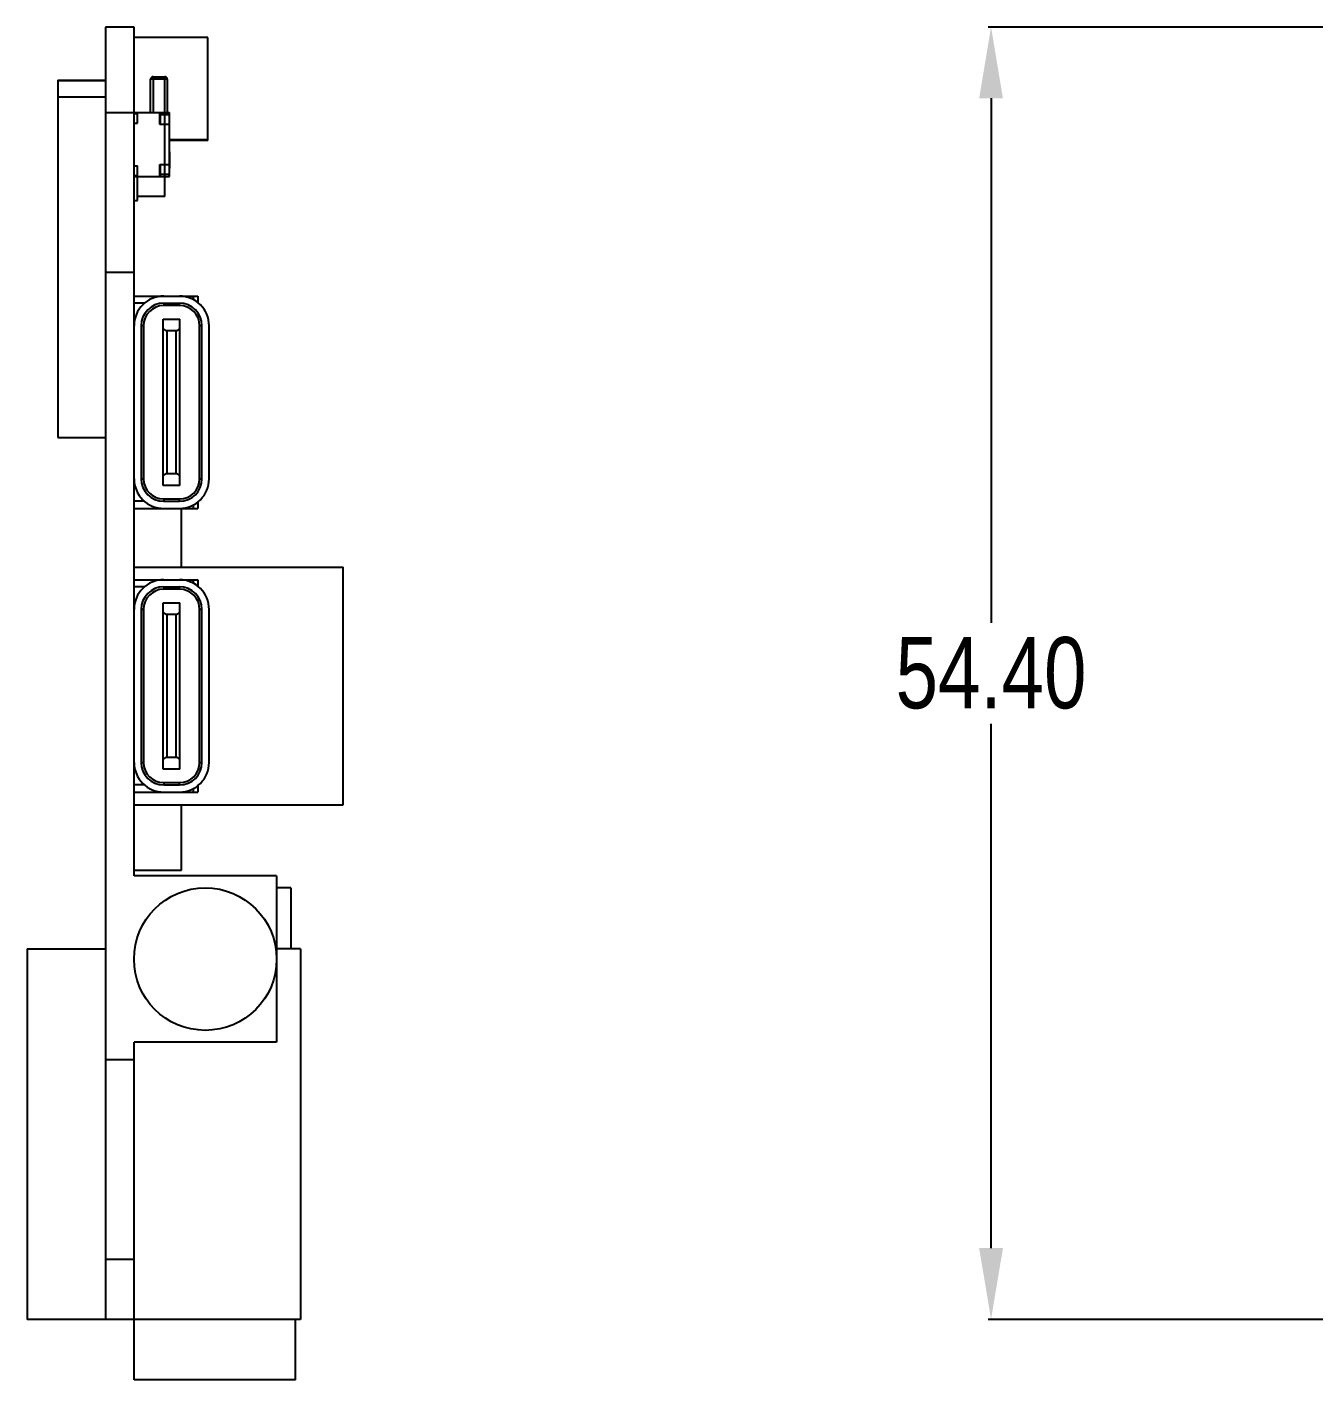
# Model space of a CAD drawing. Header units: millimetres. Extents: x 27 to 426, y 35 to 188.
# Drawn here: x 26.7 to 80.8, y 82 to 139 of the extents above; entities that cross this region are included whole.
import ezdxf

# ---------------------------------------------------------------- set-up
doc = ezdxf.new("R2010")
doc.units = ezdxf.units.MM
doc.header["$LTSCALE"] = 16.335
doc.header["$PDMODE"] = 3
doc.header["$PDSIZE"] = 0.3125
doc.layers.get('0').update_dxf_attribs({"linetype": 'CONTINUOUS'})
doc.layers.get('Defpoints').update_dxf_attribs({"linetype": 'CONTINUOUS'})
doc.styles.get("Standard").update_dxf_attribs({"font": 'txt', "width": 0.8})
doc.dimstyles.get("Standard").update_dxf_attribs({"dimtxt": 0.15625, "dimasz": 0.1875, "dimexe": 0.125, "dimexo": 0.0625, "dimtad": 0, "dimtih": 1, "dimtoh": 1, "dimdsep": 46, "dimtxsty": 'STANDARD', "dimblk": '_FILLED', "dimblk1": '_FILLED', "dimblk2": '_FILLED', "dimcen": 0.09, "dimazin": 2, "dimtp": 0.01, "dimtm": 0.01, "dimtfac": 1, "dimtofl": 0, "dimtmove": 0, "dimatfit": 3, "dimldrblk": '_FILLED', "dimfxl": 1, "dimtolj": 1, "dimarcsym": 0})

# ---------------------------------------------------------------- blocks, each defined once
blk = doc.blocks.new('_FILLED')
at = {"color": 0, "linetype": 'ByBlock'}
blk.add_solid([(0, 0), (-1, 0.167), (-1, -0.167)], dxfattribs=at)
blk = doc.blocks.new('*D2')
at = {"color": 3, "lineweight": -2}
for p, q in [((106.007, 138.977), (67.1, 138.977)), ((67.225, 135.977), (67.225, 113.902)), ((67.225, 87.577), (67.225, 109.652)), ((103.736, 84.577), (67.1, 84.577))]:
    blk.add_line(p, q, dxfattribs=at)
at = {"layer": 'Defpoints', "color": 0}
for p in [(106.069, 138.977), (67.225, 84.577), (103.798, 84.577)]:
    blk.add_point(p, dxfattribs=at)
at = {"color": 3, "lineweight": -2, "xscale": 3, "yscale": 3, "zscale": 3}
for p, rotation in [((67.225, 138.977), 90), ((67.225, 84.577), 270)]:
    blk.add_blockref('_FILLED', p, dxfattribs=dict(at, rotation=rotation))
at = {"color": 3, "insert": (67.225, 111.777), "char_height": 3, "attachment_point": 5}
blk.add_mtext('\\A1;54.40', dxfattribs=at)

msp = doc.modelspace()

# ---------------------------------------------------------------- linework, layer by layer
at = {"color": 7, "linetype": 'Continuous'}
for p, q in [((29.962, 138.977), (29.962, 84.577)), ((31.162, 138.977), (29.962, 138.977)), ((31.162, 103.243), (31.162, 138.977)), ((34.262, 138.539), (31.162, 138.539)), ((34.262, 134.204), (34.262, 138.539)), ((27.962, 136.745), (27.962, 121.694)), ((27.962, 136.745), (29.962, 136.745)), ((27.962, 136.724), (29.962, 136.724)), ((31.862, 135.383), (31.862, 136.783)), ((32.562, 136.783), (31.862, 136.783)), ((31.962, 136.883), (31.962, 135.383)), ((31.962, 136.883), (32.462, 136.883)), ((32.462, 134.883), (32.462, 136.883)), ((32.562, 136.783), (32.562, 135.383)), ((27.962, 136.045), (29.962, 136.045)), ((29.962, 135.383), (32.562, 135.383)), ((31.162, 135.333), (31.312, 135.333)), ((31.312, 134.933), (31.312, 135.333)), ((32.252, 134.873), (32.252, 135.383)), ((32.262, 135.383), (32.262, 134.883)), ((32.662, 135.283), (32.262, 135.283)), ((32.572, 135.383), (32.662, 135.383)), ((32.662, 132.683), (32.662, 135.383)), ((31.162, 134.933), (31.312, 134.933)), ((32.662, 134.873), (32.252, 134.873)), ((32.262, 134.883), (32.662, 134.883)), ((32.462, 133.193), (32.462, 134.873)), ((32.562, 134.883), (32.562, 134.873)), ((32.572, 134.873), (32.572, 134.883)), ((34.262, 134.234), (32.662, 134.234)), ((34.262, 134.204), (32.662, 134.204)), ((32.662, 133.718), (32.672, 133.718)), ((32.662, 133.699), (32.672, 133.699)), ((32.672, 133.653), (32.662, 133.653)), ((32.662, 133.635), (32.672, 133.635)), ((32.662, 133.431), (32.672, 133.431)), ((32.672, 133.43), (32.662, 133.43)), ((32.662, 133.429), (32.672, 133.429)), ((32.662, 133.429), (32.672, 133.429)), ((32.662, 133.425), (32.672, 133.425)), ((32.662, 133.311), (32.672, 133.311)), ((32.672, 133.429), (32.672, 133.718)), ((32.672, 133.425), (32.672, 133.428)), ((32.672, 133.105), (32.672, 133.425)), ((31.162, 133.133), (31.312, 133.133)), ((31.162, 132.733), (31.312, 132.733)), ((31.312, 132.733), (31.312, 133.133)), ((32.252, 132.683), (32.252, 133.193)), ((32.252, 133.193), (32.662, 133.193)), ((32.262, 133.183), (32.262, 132.683)), ((32.662, 133.183), (32.262, 133.183)), ((32.262, 132.783), (32.662, 132.783)), ((32.462, 131.839), (32.462, 133.183)), ((32.562, 133.193), (32.562, 133.183)), ((32.572, 133.183), (32.572, 133.193)), ((32.662, 133.107), (32.672, 133.107)), ((32.662, 133.105), (32.672, 133.105)), ((32.662, 133.105), (32.672, 133.105)), ((32.672, 133.105), (32.662, 133.105)), ((32.662, 133.1), (32.672, 133.1)), ((32.662, 133.043), (32.672, 133.043)), ((32.672, 133.043), (32.672, 133.104)), ((31.162, 132.683), (32.562, 132.683)), ((31.312, 131.683), (31.312, 132.683)), ((32.572, 132.683), (32.662, 132.683)), ((31.162, 131.683), (31.312, 131.683)), ((32.462, 131.839), (31.312, 131.839)), ((29.962, 128.653), (31.162, 128.653)), ((31.162, 127.653), (33.852, 127.653)), ((33.672, 127.497), (33.672, 127.653)), ((33.852, 127.653), (33.852, 127.377)), ((31.601, 127.353), (31.162, 127.353)), ((32.412, 127.353), (32.412, 127.253)), ((32.412, 127.353), (33.072, 127.353)), ((33.072, 127.253), (32.412, 127.253)), ((33.072, 127.253), (33.072, 127.353)), ((32.392, 119.683), (32.392, 126.683)), ((32.392, 126.683), (33.092, 126.683)), ((33.092, 119.683), (33.092, 126.683)), ((31.462, 126.403), (31.462, 119.963)), ((31.562, 126.403), (31.462, 126.403)), ((31.562, 126.403), (31.562, 119.963)), ((32.392, 126.27), (32.542, 126.183)), ((32.542, 126.183), (32.542, 120.183)), ((32.942, 126.183), (32.542, 126.183)), ((32.942, 126.183), (33.092, 126.27)), ((32.942, 120.183), (32.942, 126.183)), ((33.922, 119.963), (33.922, 126.403)), ((34.022, 126.403), (33.922, 126.403)), ((34.022, 119.963), (34.022, 126.403)), ((34.322, 119.963), (34.322, 126.403)), ((27.962, 121.694), (29.962, 121.694)), ((32.542, 120.183), (32.392, 120.096)), ((32.542, 120.183), (32.942, 120.183)), ((33.092, 120.096), (32.942, 120.183)), ((31.462, 119.963), (31.562, 119.963)), ((33.092, 119.683), (32.392, 119.683)), ((33.922, 119.963), (34.022, 119.963)), ((32.412, 119.113), (32.412, 119.013)), ((32.412, 119.113), (33.072, 119.113)), ((33.072, 119.013), (33.072, 119.113)), ((31.601, 119.013), (31.162, 119.013)), ((31.162, 118.713), (33.852, 118.713)), ((32.412, 119.013), (33.072, 119.013)), ((33.162, 116.243), (33.162, 118.713)), ((33.672, 118.713), (33.672, 118.869)), ((33.852, 118.989), (33.852, 118.713)), ((31.162, 116.243), (39.962, 116.243)), ((39.962, 106.243), (39.962, 116.243)), ((31.162, 115.713), (33.852, 115.713)), ((33.672, 115.557), (33.672, 115.713)), ((33.852, 115.713), (33.852, 115.437)), ((31.601, 115.413), (31.162, 115.413)), ((32.412, 115.413), (32.412, 115.313)), ((32.412, 115.413), (33.072, 115.413)), ((33.072, 115.313), (32.412, 115.313)), ((33.072, 115.313), (33.072, 115.413)), ((32.392, 107.743), (32.392, 114.743)), ((32.392, 114.743), (33.092, 114.743)), ((33.092, 107.743), (33.092, 114.743)), ((31.462, 114.463), (31.462, 108.023)), ((31.562, 114.463), (31.462, 114.463)), ((31.562, 114.463), (31.562, 108.023)), ((32.392, 114.33), (32.542, 114.243)), ((32.542, 114.243), (32.542, 108.243)), ((32.942, 114.243), (32.542, 114.243)), ((32.942, 114.243), (33.092, 114.33)), ((32.942, 108.243), (32.942, 114.243)), ((33.922, 108.023), (33.922, 114.463)), ((34.022, 114.463), (33.922, 114.463)), ((34.022, 108.023), (34.022, 114.463)), ((34.322, 108.023), (34.322, 114.463)), ((32.542, 108.243), (32.392, 108.156)), ((32.542, 108.243), (32.942, 108.243)), ((33.092, 108.156), (32.942, 108.243)), ((31.462, 108.023), (31.562, 108.023)), ((33.092, 107.743), (32.392, 107.743)), ((33.922, 108.023), (34.022, 108.023)), ((31.601, 107.073), (31.162, 107.073)), ((32.412, 107.173), (33.072, 107.173)), ((32.412, 107.173), (32.412, 107.073)), ((32.412, 107.073), (33.072, 107.073)), ((33.072, 107.073), (33.072, 107.173)), ((31.162, 106.773), (33.852, 106.773)), ((33.672, 106.773), (33.672, 106.929)), ((33.852, 107.049), (33.852, 106.773)), ((31.162, 106.243), (39.962, 106.243)), ((33.162, 103.493), (33.162, 106.243)), ((31.162, 103.493), (33.162, 103.493)), ((37.162, 103.243), (31.162, 103.243)), ((37.162, 103.243), (37.162, 96.243)), ((37.762, 102.743), (37.162, 102.743)), ((37.762, 102.743), (37.762, 100.177)), ((26.662, 100.177), (29.962, 100.177)), ((26.662, 100.177), (26.662, 84.577)), ((38.162, 100.177), (37.162, 100.177)), ((38.162, 100.177), (38.162, 84.577)), ((37.162, 96.243), (31.162, 96.243)), ((31.162, 82.027), (31.162, 96.243)), ((31.162, 95.503), (29.962, 95.503)), ((31.162, 87.103), (29.962, 87.103)), ((38.162, 84.577), (26.662, 84.577)), ((37.962, 82.027), (37.962, 84.577)), ((37.962, 82.027), (31.162, 82.027))]:
    msp.add_line(p, q, dxfattribs=at)
msp.add_circle((34.162, 99.743), 3, dxfattribs=at)
for centre, radius, start, end in [((31.962, 136.783), 0.1, 90, 180), ((32.462, 136.783), 0.1, 0, 90), ((32.562, 135.283), 0.1, 0, 90), ((32.562, 132.783), 0.1, 270, 360), ((32.412, 126.403), 1.25, 90, 180), ((33.072, 126.403), 1.25, 0, 90), ((32.412, 126.403), 0.95, 90, 180), ((32.412, 126.403), 0.85, 90, 180), ((33.072, 126.403), 0.95, 0, 90), ((33.072, 126.403), 0.85, 0, 90), ((32.412, 119.963), 1.25, 180, 270), ((32.412, 119.963), 0.95, 180, 270), ((32.412, 119.963), 0.85, 180, 270), ((33.072, 119.963), 1.25, 270, 360), ((33.072, 119.963), 0.95, 270, 360), ((33.072, 119.963), 0.85, 270, 360), ((32.412, 114.463), 1.25, 90, 180), ((33.072, 114.463), 1.25, 0, 90), ((32.412, 114.463), 0.95, 90, 180), ((32.412, 114.463), 0.85, 90, 180), ((33.072, 114.463), 0.95, 0, 90), ((33.072, 114.463), 0.85, 0, 90), ((32.412, 108.023), 1.25, 180, 270), ((32.412, 108.023), 0.95, 180, 270), ((32.412, 108.023), 0.85, 180, 270), ((33.072, 108.023), 1.25, 270, 360), ((33.072, 108.023), 0.95, 270, 360), ((33.072, 108.023), 0.85, 270, 360)]:
    msp.add_arc(centre, radius, start, end, dxfattribs=at)

# ---------------------------------------------------------------- dimensions: what is measured, and where the dimension line sits
dim = msp.add_linear_dim(base=(67.225, 84.577), p1=(106.069, 138.977), p2=(103.798, 84.577), angle=90, dimstyle='STANDARD', override={"dimtxt": 3, "dimasz": 3, "dimzin": 0, "dimcen": 2.673, "dimclrd": 3, "dimclre": 3, "dimclrt": 3, "dimadec": 0, "dimazin": 0, "dimtp": 0, "dimtm": 0, "dimtzin": 0})
dim.commit()
dim.dimension.update_dxf_attribs({"geometry": '*D2', "text_midpoint": (67.225, 111.777)})

doc.saveas('drawing.dxf')
